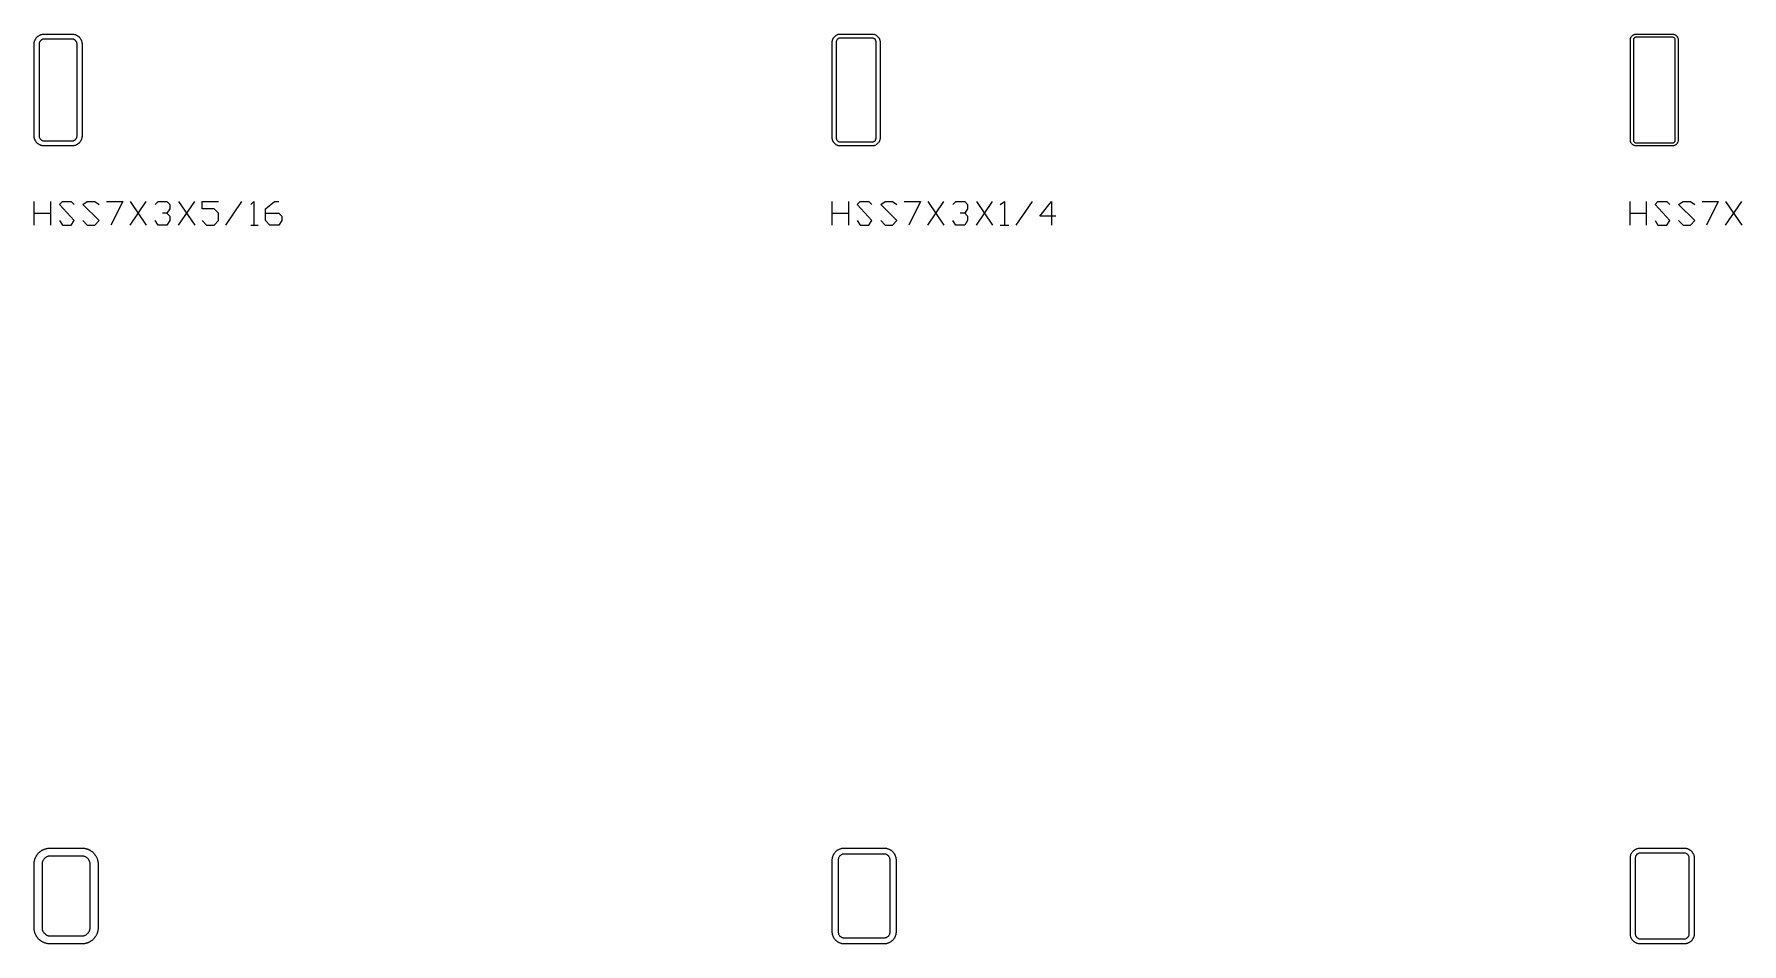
# Model space of a CAD drawing. Header units: inches. Extents: x 0 to 975, y -1305 to 34.
# Drawn here: x 500 to 607, y -950 to -893 of the extents above; entities that cross this region are included whole.
import ezdxf

# ---------------------------------------------------------------- set-up
doc = ezdxf.new("R2010")
doc.units = ezdxf.units.IN
doc.header["$MEASUREMENT"] = 0
doc.layers.add('AISC_STEEL', color=7, linetype='Continuous')

msp = doc.modelspace()

# ---------------------------------------------------------------- linework, layer by layer
at = {"color": 3, "lineweight": 0}
for p, q in [((500.01, -904.96), (500.01, -903.48)), ((501.03, -903.48), (501.03, -904.96)), ((506.01, -903.48), (507.02, -904.96)), ((506.01, -904.96), (507.02, -903.48)), ((509.05, -903.48), (510.07, -904.96)), ((509.05, -904.96), (510.07, -903.48)), ((512, -904.96), (513.02, -903.48)), ((550, -904.96), (550, -903.48)), ((551.01, -903.48), (551.01, -904.96)), ((555.99, -903.48), (557, -904.96)), ((555.99, -904.96), (557, -903.48)), ((559.03, -903.48), (560.05, -904.96)), ((559.03, -904.96), (560.05, -903.48)), ((561.52, -904.96), (562.54, -903.48)), ((599.98, -904.96), (599.98, -903.48)), ((600.99, -903.48), (600.99, -904.96)), ((605.97, -903.48), (606.99, -904.96)), ((605.97, -904.96), (606.99, -903.48)), ((500.01, -904.22), (501.03, -904.22)), ((513.57, -904.96), (514.03, -904.96)), ((550, -904.22), (551.01, -904.22)), ((560.51, -904.96), (561.06, -904.96)), ((599.98, -904.22), (600.99, -904.22))]:
    msp.add_line(p, q, dxfattribs=at)
for points in [[(501.58, -904.68), (501.77, -904.96), (502.32, -904.96), (502.5, -904.68), (501.58, -903.67), (501.77, -903.48), (502.32, -903.48), (502.5, -903.67)], [(503.06, -904.68), (503.33, -904.96), (503.8, -904.96), (504.07, -904.68), (503.06, -903.67), (503.33, -903.48), (503.8, -903.48), (504.07, -903.67)], [(504.53, -903.48), (505.55, -903.48), (504.81, -904.96)], [(507.58, -903.67), (507.76, -903.48), (508.31, -903.48), (508.5, -903.67), (508.5, -903.94), (508.31, -904.22), (508.04, -904.22)], [(510.53, -904.68), (510.8, -904.96), (511.27, -904.96), (511.54, -904.68), (511.54, -904.22), (511.27, -903.94), (510.53, -903.94), (510.53, -903.48), (511.54, -903.48)], [(513.57, -903.67), (513.76, -903.48), (513.76, -904.96)], [(514.49, -904.22), (515.32, -904.22), (515.51, -904.4), (515.51, -904.68), (515.32, -904.96), (514.77, -904.96), (514.49, -904.68), (514.49, -903.94), (515.05, -903.48), (515.32, -903.48)], [(551.56, -904.68), (551.75, -904.96), (552.3, -904.96), (552.49, -904.68), (551.56, -903.67), (551.75, -903.48), (552.3, -903.48), (552.49, -903.67)], [(553.04, -904.68), (553.32, -904.96), (553.78, -904.96), (554.05, -904.68), (553.04, -903.67), (553.32, -903.48), (553.78, -903.48), (554.05, -903.67)], [(554.51, -903.48), (555.53, -903.48), (554.79, -904.96)], [(557.56, -903.67), (557.74, -903.48), (558.3, -903.48), (558.48, -903.67), (558.48, -903.94), (558.3, -904.22), (558.02, -904.22)], [(560.51, -903.67), (560.79, -903.48), (560.79, -904.96)], [(564.01, -904.4), (563, -904.4), (563.74, -903.48), (563.74, -904.96)], [(601.55, -904.68), (601.73, -904.96), (602.28, -904.96), (602.47, -904.68), (601.55, -903.67), (601.73, -903.48), (602.28, -903.48), (602.47, -903.67)], [(603.02, -904.68), (603.3, -904.96), (603.76, -904.96), (604.04, -904.68), (603.02, -903.67), (603.3, -903.48), (603.76, -903.48), (604.04, -903.67)], [(604.5, -903.48), (605.51, -903.48), (604.77, -904.96)], [(508.31, -904.22), (508.5, -904.4), (508.5, -904.68), (508.31, -904.96), (507.76, -904.96), (507.58, -904.68)], [(558.3, -904.22), (558.48, -904.4), (558.48, -904.68), (558.3, -904.96), (557.74, -904.96), (557.56, -904.68)]]:
    msp.add_lwpolyline(points, dxfattribs=at)
at = {"layer": 'AISC_STEEL'}
for points in [[(502.38, -893), (502.4, -893), (502.43, -893), (502.46, -893.01), (502.49, -893.01), (502.52, -893.02), (502.55, -893.03), (502.58, -893.03), (502.61, -893.04), (502.63, -893.06), (502.66, -893.07), (502.69, -893.08), (502.71, -893.1), (502.74, -893.12), (502.76, -893.13), (502.78, -893.15), (502.81, -893.17), (502.83, -893.19), (502.85, -893.22), (502.87, -893.24), (502.88, -893.26), (502.9, -893.29), (502.92, -893.31), (502.93, -893.34), (502.94, -893.37), (502.96, -893.39), (502.97, -893.42), (502.97, -893.45), (502.98, -893.48), (502.99, -893.51), (502.99, -893.54), (503, -893.57), (503, -893.6), (503, -893.62), (503, -899.38), (503, -899.4), (503, -899.43), (502.99, -899.46), (502.99, -899.49), (502.98, -899.52), (502.97, -899.55), (502.97, -899.58), (502.96, -899.61), (502.94, -899.63), (502.93, -899.66), (502.92, -899.69), (502.9, -899.71), (502.88, -899.74), (502.87, -899.76), (502.85, -899.78), (502.83, -899.81), (502.81, -899.83), (502.78, -899.85), (502.76, -899.87), (502.74, -899.88), (502.71, -899.9), (502.69, -899.92), (502.66, -899.93), (502.63, -899.94), (502.61, -899.96), (502.58, -899.97), (502.55, -899.97), (502.52, -899.98), (502.49, -899.99), (502.46, -899.99), (502.43, -900), (502.4, -900), (502.38, -900), (500.62, -900), (500.6, -900), (500.57, -900), (500.54, -899.99), (500.51, -899.99), (500.48, -899.98), (500.45, -899.97), (500.42, -899.97), (500.39, -899.96), (500.37, -899.94), (500.34, -899.93), (500.31, -899.92), (500.29, -899.9), (500.26, -899.88), (500.24, -899.87), (500.22, -899.85), (500.19, -899.83), (500.17, -899.81), (500.15, -899.78), (500.13, -899.76), (500.12, -899.74), (500.1, -899.71), (500.08, -899.69), (500.07, -899.66), (500.06, -899.63), (500.04, -899.61), (500.03, -899.58), (500.03, -899.55), (500.02, -899.52), (500.01, -899.49), (500.01, -899.46), (500, -899.43), (500, -899.4), (500, -899.38), (500, -893.62), (500, -893.6), (500, -893.57), (500.01, -893.54), (500.01, -893.51), (500.02, -893.48), (500.03, -893.45), (500.03, -893.42), (500.04, -893.39), (500.06, -893.37), (500.07, -893.34), (500.08, -893.31), (500.1, -893.29), (500.12, -893.26), (500.13, -893.24), (500.15, -893.22), (500.17, -893.19), (500.19, -893.17), (500.22, -893.15), (500.24, -893.13), (500.26, -893.12), (500.29, -893.1), (500.31, -893.08), (500.34, -893.07), (500.37, -893.06), (500.39, -893.04), (500.42, -893.03), (500.45, -893.03), (500.48, -893.02), (500.51, -893.01), (500.54, -893.01), (500.57, -893), (500.6, -893), (500.62, -893)], [(500.62, -893.31), (500.6, -893.31), (500.57, -893.32), (500.54, -893.32), (500.51, -893.33), (500.49, -893.35), (500.46, -893.36), (500.44, -893.38), (500.41, -893.39), (500.39, -893.41), (500.38, -893.44), (500.36, -893.46), (500.35, -893.49), (500.33, -893.51), (500.32, -893.54), (500.32, -893.57), (500.31, -893.6), (500.31, -893.62), (500.31, -899.38), (500.31, -899.4), (500.32, -899.43), (500.32, -899.46), (500.33, -899.49), (500.35, -899.51), (500.36, -899.54), (500.38, -899.56), (500.39, -899.59), (500.41, -899.61), (500.44, -899.62), (500.46, -899.64), (500.49, -899.65), (500.51, -899.67), (500.54, -899.68), (500.57, -899.68), (500.6, -899.69), (500.62, -899.69), (502.38, -899.69), (502.4, -899.69), (502.43, -899.68), (502.46, -899.68), (502.49, -899.67), (502.51, -899.65), (502.54, -899.64), (502.56, -899.62), (502.59, -899.61), (502.61, -899.59), (502.62, -899.56), (502.64, -899.54), (502.65, -899.51), (502.67, -899.49), (502.68, -899.46), (502.68, -899.43), (502.69, -899.4), (502.69, -899.38), (502.69, -893.62), (502.69, -893.6), (502.68, -893.57), (502.68, -893.54), (502.67, -893.51), (502.65, -893.49), (502.64, -893.46), (502.62, -893.44), (502.61, -893.41), (502.59, -893.39), (502.56, -893.38), (502.54, -893.36), (502.51, -893.35), (502.49, -893.33), (502.46, -893.32), (502.43, -893.32), (502.4, -893.31), (502.38, -893.31)], [(552.5, -893), (552.53, -893), (552.56, -893), (552.59, -893.01), (552.62, -893.01), (552.64, -893.02), (552.67, -893.03), (552.7, -893.04), (552.72, -893.05), (552.75, -893.07), (552.77, -893.08), (552.8, -893.1), (552.82, -893.12), (552.84, -893.14), (552.86, -893.16), (552.88, -893.18), (552.9, -893.2), (552.92, -893.23), (552.93, -893.25), (552.95, -893.28), (552.96, -893.3), (552.97, -893.33), (552.98, -893.36), (552.99, -893.38), (552.99, -893.41), (553, -893.44), (553, -893.47), (553, -893.5), (553, -899.5), (553, -899.53), (553, -899.56), (552.99, -899.59), (552.99, -899.62), (552.98, -899.64), (552.97, -899.67), (552.96, -899.7), (552.95, -899.72), (552.93, -899.75), (552.92, -899.77), (552.9, -899.8), (552.88, -899.82), (552.86, -899.84), (552.84, -899.86), (552.82, -899.88), (552.8, -899.9), (552.77, -899.92), (552.75, -899.93), (552.72, -899.95), (552.7, -899.96), (552.67, -899.97), (552.64, -899.98), (552.62, -899.99), (552.59, -899.99), (552.56, -900), (552.53, -900), (552.5, -900), (550.5, -900), (550.47, -900), (550.44, -900), (550.41, -899.99), (550.38, -899.99), (550.36, -899.98), (550.33, -899.97), (550.3, -899.96), (550.28, -899.95), (550.25, -899.93), (550.23, -899.92), (550.2, -899.9), (550.18, -899.88), (550.16, -899.86), (550.14, -899.84), (550.12, -899.82), (550.1, -899.8), (550.08, -899.77), (550.07, -899.75), (550.05, -899.72), (550.04, -899.7), (550.03, -899.67), (550.02, -899.64), (550.01, -899.62), (550.01, -899.59), (550, -899.56), (550, -899.53), (550, -899.5), (550, -893.5), (550, -893.47), (550, -893.44), (550.01, -893.41), (550.01, -893.38), (550.02, -893.36), (550.03, -893.33), (550.04, -893.3), (550.05, -893.28), (550.07, -893.25), (550.08, -893.23), (550.1, -893.2), (550.12, -893.18), (550.14, -893.16), (550.16, -893.14), (550.18, -893.12), (550.2, -893.1), (550.23, -893.08), (550.25, -893.07), (550.28, -893.05), (550.3, -893.04), (550.33, -893.03), (550.36, -893.02), (550.38, -893.01), (550.41, -893.01), (550.44, -893), (550.47, -893), (550.5, -893)], [(550.5, -893.25), (550.47, -893.25), (550.44, -893.26), (550.42, -893.26), (550.39, -893.27), (550.37, -893.29), (550.34, -893.3), (550.32, -893.32), (550.3, -893.34), (550.29, -893.37), (550.27, -893.39), (550.26, -893.42), (550.26, -893.44), (550.25, -893.47), (550.25, -893.5), (550.25, -899.5), (550.25, -899.53), (550.26, -899.56), (550.26, -899.58), (550.27, -899.61), (550.29, -899.63), (550.3, -899.66), (550.32, -899.68), (550.34, -899.7), (550.37, -899.71), (550.39, -899.73), (550.42, -899.74), (550.44, -899.74), (550.47, -899.75), (550.5, -899.75), (552.5, -899.75), (552.53, -899.75), (552.56, -899.74), (552.58, -899.74), (552.61, -899.73), (552.63, -899.71), (552.66, -899.7), (552.68, -899.68), (552.7, -899.66), (552.71, -899.63), (552.73, -899.61), (552.74, -899.58), (552.74, -899.56), (552.75, -899.53), (552.75, -899.5), (552.75, -893.5), (552.75, -893.47), (552.74, -893.44), (552.74, -893.42), (552.73, -893.39), (552.71, -893.37), (552.7, -893.34), (552.68, -893.32), (552.66, -893.3), (552.63, -893.29), (552.61, -893.27), (552.58, -893.26), (552.56, -893.26), (552.53, -893.25), (552.5, -893.25)], [(602.62, -893), (602.65, -893), (602.68, -893), (602.71, -893.01), (602.74, -893.02), (602.77, -893.03), (602.8, -893.04), (602.82, -893.06), (602.85, -893.07), (602.87, -893.09), (602.89, -893.11), (602.91, -893.13), (602.93, -893.15), (602.94, -893.18), (602.96, -893.2), (602.97, -893.23), (602.98, -893.26), (602.99, -893.29), (603, -893.32), (603, -893.35), (603, -893.38), (603, -899.62), (603, -899.65), (603, -899.68), (602.99, -899.71), (602.98, -899.74), (602.97, -899.77), (602.96, -899.8), (602.94, -899.82), (602.93, -899.85), (602.91, -899.87), (602.89, -899.89), (602.87, -899.91), (602.85, -899.93), (602.82, -899.94), (602.8, -899.96), (602.77, -899.97), (602.74, -899.98), (602.71, -899.99), (602.68, -900), (602.65, -900), (602.62, -900), (600.38, -900), (600.35, -900), (600.32, -900), (600.29, -899.99), (600.26, -899.98), (600.23, -899.97), (600.2, -899.96), (600.18, -899.94), (600.15, -899.93), (600.13, -899.91), (600.11, -899.89), (600.09, -899.87), (600.07, -899.85), (600.06, -899.82), (600.04, -899.8), (600.03, -899.77), (600.02, -899.74), (600.01, -899.71), (600, -899.68), (600, -899.65), (600, -899.62), (600, -893.38), (600, -893.35), (600, -893.32), (600.01, -893.29), (600.02, -893.26), (600.03, -893.23), (600.04, -893.2), (600.06, -893.18), (600.07, -893.15), (600.09, -893.13), (600.11, -893.11), (600.13, -893.09), (600.15, -893.07), (600.18, -893.06), (600.2, -893.04), (600.23, -893.03), (600.26, -893.02), (600.29, -893.01), (600.32, -893), (600.35, -893), (600.38, -893)], [(600.38, -893.19), (600.35, -893.19), (600.33, -893.19), (600.3, -893.2), (600.28, -893.21), (600.26, -893.23), (600.24, -893.24), (600.23, -893.26), (600.21, -893.28), (600.2, -893.3), (600.19, -893.33), (600.19, -893.35), (600.19, -893.38), (600.19, -899.62), (600.19, -899.65), (600.19, -899.67), (600.2, -899.7), (600.21, -899.72), (600.23, -899.74), (600.24, -899.76), (600.26, -899.77), (600.28, -899.79), (600.3, -899.8), (600.33, -899.81), (600.35, -899.81), (600.38, -899.81), (602.62, -899.81), (602.65, -899.81), (602.67, -899.81), (602.7, -899.8), (602.72, -899.79), (602.74, -899.77), (602.76, -899.76), (602.77, -899.74), (602.79, -899.72), (602.8, -899.7), (602.81, -899.67), (602.81, -899.65), (602.81, -899.62), (602.81, -893.38), (602.81, -893.35), (602.81, -893.33), (602.8, -893.3), (602.79, -893.28), (602.77, -893.26), (602.76, -893.24), (602.74, -893.23), (602.72, -893.21), (602.7, -893.2), (602.67, -893.19), (602.65, -893.19), (602.62, -893.19)], [(503, -944), (503.03, -944), (503.06, -944), (503.09, -944), (503.12, -944.01), (503.15, -944.01), (503.18, -944.02), (503.21, -944.02), (503.23, -944.03), (503.26, -944.04), (503.29, -944.04), (503.32, -944.05), (503.35, -944.06), (503.38, -944.07), (503.4, -944.08), (503.43, -944.1), (503.46, -944.11), (503.48, -944.12), (503.51, -944.14), (503.53, -944.15), (503.56, -944.17), (503.58, -944.19), (503.61, -944.21), (503.63, -944.22), (503.65, -944.24), (503.67, -944.26), (503.7, -944.28), (503.72, -944.3), (503.74, -944.33), (503.76, -944.35), (503.78, -944.37), (503.79, -944.39), (503.81, -944.42), (503.83, -944.44), (503.85, -944.47), (503.86, -944.49), (503.88, -944.52), (503.89, -944.54), (503.9, -944.57), (503.92, -944.6), (503.93, -944.62), (503.94, -944.65), (503.95, -944.68), (503.96, -944.71), (503.96, -944.74), (503.97, -944.77), (503.98, -944.79), (503.98, -944.82), (503.99, -944.85), (503.99, -944.88), (504, -944.91), (504, -944.94), (504, -944.97), (504, -945), (504, -949), (504, -949.03), (504, -949.06), (504, -949.09), (503.99, -949.12), (503.99, -949.15), (503.98, -949.18), (503.98, -949.21), (503.97, -949.23), (503.96, -949.26), (503.96, -949.29), (503.95, -949.32), (503.94, -949.35), (503.93, -949.38), (503.92, -949.4), (503.9, -949.43), (503.89, -949.46), (503.88, -949.48), (503.86, -949.51), (503.85, -949.53), (503.83, -949.56), (503.81, -949.58), (503.79, -949.61), (503.78, -949.63), (503.76, -949.65), (503.74, -949.67), (503.72, -949.7), (503.7, -949.72), (503.67, -949.74), (503.65, -949.76), (503.63, -949.78), (503.61, -949.79), (503.58, -949.81), (503.56, -949.83), (503.53, -949.85), (503.51, -949.86), (503.48, -949.88), (503.46, -949.89), (503.43, -949.9), (503.4, -949.92), (503.38, -949.93), (503.35, -949.94), (503.32, -949.95), (503.29, -949.96), (503.26, -949.96), (503.23, -949.97), (503.21, -949.98), (503.18, -949.98), (503.15, -949.99), (503.12, -949.99), (503.09, -950), (503.06, -950), (503.03, -950), (503, -950), (501, -950), (500.97, -950), (500.94, -950), (500.91, -950), (500.88, -949.99), (500.85, -949.99), (500.82, -949.98), (500.79, -949.98), (500.77, -949.97), (500.74, -949.96), (500.71, -949.96), (500.68, -949.95), (500.65, -949.94), (500.62, -949.93), (500.6, -949.92), (500.57, -949.9), (500.54, -949.89), (500.52, -949.88), (500.49, -949.86), (500.47, -949.85), (500.44, -949.83), (500.42, -949.81), (500.39, -949.79), (500.37, -949.78), (500.35, -949.76), (500.33, -949.74), (500.3, -949.72), (500.28, -949.7), (500.26, -949.67), (500.24, -949.65), (500.22, -949.63), (500.21, -949.61), (500.19, -949.58), (500.17, -949.56), (500.15, -949.53), (500.14, -949.51), (500.12, -949.48), (500.11, -949.46), (500.1, -949.43), (500.08, -949.4), (500.07, -949.38), (500.06, -949.35), (500.05, -949.32), (500.04, -949.29), (500.04, -949.26), (500.03, -949.23), (500.02, -949.21), (500.02, -949.18), (500.01, -949.15), (500.01, -949.12), (500, -949.09), (500, -949.06), (500, -949.03), (500, -949), (500, -945), (500, -944.97), (500, -944.94), (500, -944.91), (500.01, -944.88), (500.01, -944.85), (500.02, -944.82), (500.02, -944.79), (500.03, -944.77), (500.04, -944.74), (500.04, -944.71), (500.05, -944.68), (500.06, -944.65), (500.07, -944.62), (500.08, -944.6), (500.1, -944.57), (500.11, -944.54), (500.12, -944.52), (500.14, -944.49), (500.15, -944.47), (500.17, -944.44), (500.19, -944.42), (500.21, -944.39), (500.22, -944.37), (500.24, -944.35), (500.26, -944.33), (500.28, -944.3), (500.3, -944.28), (500.33, -944.26), (500.35, -944.24), (500.37, -944.22), (500.39, -944.21), (500.42, -944.19), (500.44, -944.17), (500.47, -944.15), (500.49, -944.14), (500.52, -944.12), (500.54, -944.11), (500.57, -944.1), (500.6, -944.08), (500.62, -944.07), (500.65, -944.06), (500.68, -944.05), (500.71, -944.04), (500.74, -944.04), (500.77, -944.03), (500.79, -944.02), (500.82, -944.02), (500.85, -944.01), (500.88, -944.01), (500.91, -944), (500.94, -944), (500.97, -944), (501, -944)], [(501, -944.5), (500.97, -944.5), (500.94, -944.5), (500.91, -944.51), (500.88, -944.51), (500.86, -944.52), (500.83, -944.53), (500.8, -944.54), (500.78, -944.55), (500.75, -944.57), (500.73, -944.58), (500.7, -944.6), (500.68, -944.62), (500.66, -944.64), (500.64, -944.66), (500.62, -944.68), (500.6, -944.7), (500.58, -944.73), (500.57, -944.75), (500.55, -944.78), (500.54, -944.8), (500.53, -944.83), (500.52, -944.86), (500.51, -944.88), (500.51, -944.91), (500.5, -944.94), (500.5, -944.97), (500.5, -945), (500.5, -949), (500.5, -949.03), (500.5, -949.06), (500.51, -949.09), (500.51, -949.12), (500.52, -949.14), (500.53, -949.17), (500.54, -949.2), (500.55, -949.22), (500.57, -949.25), (500.58, -949.27), (500.6, -949.3), (500.62, -949.32), (500.64, -949.34), (500.66, -949.36), (500.68, -949.38), (500.7, -949.4), (500.73, -949.42), (500.75, -949.43), (500.78, -949.45), (500.8, -949.46), (500.83, -949.47), (500.86, -949.48), (500.88, -949.49), (500.91, -949.49), (500.94, -949.5), (500.97, -949.5), (501, -949.5), (503, -949.5), (503.03, -949.5), (503.06, -949.5), (503.09, -949.49), (503.12, -949.49), (503.14, -949.48), (503.17, -949.47), (503.2, -949.46), (503.22, -949.45), (503.25, -949.43), (503.27, -949.42), (503.3, -949.4), (503.32, -949.38), (503.34, -949.36), (503.36, -949.34), (503.38, -949.32), (503.4, -949.3), (503.42, -949.27), (503.43, -949.25), (503.45, -949.22), (503.46, -949.2), (503.47, -949.17), (503.48, -949.14), (503.49, -949.12), (503.49, -949.09), (503.5, -949.06), (503.5, -949.03), (503.5, -949), (503.5, -945), (503.5, -944.97), (503.5, -944.94), (503.49, -944.91), (503.49, -944.88), (503.48, -944.86), (503.47, -944.83), (503.46, -944.8), (503.45, -944.78), (503.43, -944.75), (503.42, -944.73), (503.4, -944.7), (503.38, -944.68), (503.36, -944.66), (503.34, -944.64), (503.32, -944.62), (503.3, -944.6), (503.27, -944.58), (503.25, -944.57), (503.22, -944.55), (503.2, -944.54), (503.17, -944.53), (503.14, -944.52), (503.12, -944.51), (503.09, -944.51), (503.06, -944.5), (503.03, -944.5), (503, -944.5)], [(553.25, -944), (553.28, -944), (553.31, -944), (553.34, -944.01), (553.37, -944.01), (553.4, -944.01), (553.43, -944.02), (553.45, -944.03), (553.48, -944.04), (553.51, -944.05), (553.54, -944.06), (553.56, -944.07), (553.59, -944.08), (553.62, -944.1), (553.64, -944.11), (553.67, -944.13), (553.69, -944.14), (553.71, -944.16), (553.74, -944.18), (553.76, -944.2), (553.78, -944.22), (553.8, -944.24), (553.82, -944.26), (553.84, -944.29), (553.86, -944.31), (553.87, -944.33), (553.89, -944.36), (553.9, -944.38), (553.92, -944.41), (553.93, -944.44), (553.94, -944.46), (553.95, -944.49), (553.96, -944.52), (553.97, -944.55), (553.98, -944.57), (553.99, -944.6), (553.99, -944.63), (553.99, -944.66), (554, -944.69), (554, -944.72), (554, -944.75), (554, -949.25), (554, -949.28), (554, -949.31), (553.99, -949.34), (553.99, -949.37), (553.99, -949.4), (553.98, -949.43), (553.97, -949.45), (553.96, -949.48), (553.95, -949.51), (553.94, -949.54), (553.93, -949.56), (553.92, -949.59), (553.9, -949.62), (553.89, -949.64), (553.87, -949.67), (553.86, -949.69), (553.84, -949.71), (553.82, -949.74), (553.8, -949.76), (553.78, -949.78), (553.76, -949.8), (553.74, -949.82), (553.71, -949.84), (553.69, -949.86), (553.67, -949.87), (553.64, -949.89), (553.62, -949.9), (553.59, -949.92), (553.56, -949.93), (553.54, -949.94), (553.51, -949.95), (553.48, -949.96), (553.45, -949.97), (553.43, -949.98), (553.4, -949.99), (553.37, -949.99), (553.34, -949.99), (553.31, -950), (553.28, -950), (553.25, -950), (550.75, -950), (550.72, -950), (550.69, -950), (550.66, -949.99), (550.63, -949.99), (550.6, -949.99), (550.57, -949.98), (550.55, -949.97), (550.52, -949.96), (550.49, -949.95), (550.46, -949.94), (550.44, -949.93), (550.41, -949.92), (550.38, -949.9), (550.36, -949.89), (550.33, -949.87), (550.31, -949.86), (550.29, -949.84), (550.26, -949.82), (550.24, -949.8), (550.22, -949.78), (550.2, -949.76), (550.18, -949.74), (550.16, -949.71), (550.14, -949.69), (550.13, -949.67), (550.11, -949.64), (550.1, -949.62), (550.08, -949.59), (550.07, -949.56), (550.06, -949.54), (550.05, -949.51), (550.04, -949.48), (550.03, -949.45), (550.02, -949.43), (550.01, -949.4), (550.01, -949.37), (550.01, -949.34), (550, -949.31), (550, -949.28), (550, -949.25), (550, -944.75), (550, -944.72), (550, -944.69), (550.01, -944.66), (550.01, -944.63), (550.01, -944.6), (550.02, -944.57), (550.03, -944.55), (550.04, -944.52), (550.05, -944.49), (550.06, -944.46), (550.07, -944.44), (550.08, -944.41), (550.1, -944.38), (550.11, -944.36), (550.13, -944.33), (550.14, -944.31), (550.16, -944.29), (550.18, -944.26), (550.2, -944.24), (550.22, -944.22), (550.24, -944.2), (550.26, -944.18), (550.29, -944.16), (550.31, -944.14), (550.33, -944.13), (550.36, -944.11), (550.38, -944.1), (550.41, -944.08), (550.44, -944.07), (550.46, -944.06), (550.49, -944.05), (550.52, -944.04), (550.55, -944.03), (550.57, -944.02), (550.6, -944.01), (550.63, -944.01), (550.66, -944.01), (550.69, -944), (550.72, -944), (550.75, -944)], [(550.75, -944.38), (550.72, -944.38), (550.69, -944.38), (550.66, -944.39), (550.63, -944.39), (550.61, -944.4), (550.58, -944.42), (550.55, -944.43), (550.53, -944.45), (550.51, -944.46), (550.48, -944.48), (550.46, -944.51), (550.45, -944.53), (550.43, -944.55), (550.42, -944.58), (550.4, -944.61), (550.39, -944.63), (550.39, -944.66), (550.38, -944.69), (550.38, -944.72), (550.38, -944.75), (550.38, -949.25), (550.38, -949.28), (550.38, -949.31), (550.39, -949.34), (550.39, -949.37), (550.4, -949.39), (550.42, -949.42), (550.43, -949.45), (550.45, -949.47), (550.46, -949.49), (550.48, -949.52), (550.51, -949.54), (550.53, -949.55), (550.55, -949.57), (550.58, -949.58), (550.61, -949.6), (550.63, -949.61), (550.66, -949.61), (550.69, -949.62), (550.72, -949.62), (550.75, -949.62), (553.25, -949.62), (553.28, -949.62), (553.31, -949.62), (553.34, -949.61), (553.37, -949.61), (553.39, -949.6), (553.42, -949.58), (553.45, -949.57), (553.47, -949.55), (553.49, -949.54), (553.52, -949.52), (553.54, -949.49), (553.55, -949.47), (553.57, -949.45), (553.58, -949.42), (553.6, -949.39), (553.61, -949.37), (553.61, -949.34), (553.62, -949.31), (553.62, -949.28), (553.62, -949.25), (553.62, -944.75), (553.62, -944.72), (553.62, -944.69), (553.61, -944.66), (553.61, -944.63), (553.6, -944.61), (553.58, -944.58), (553.57, -944.55), (553.55, -944.53), (553.54, -944.51), (553.52, -944.48), (553.49, -944.46), (553.47, -944.45), (553.45, -944.43), (553.42, -944.42), (553.39, -944.4), (553.37, -944.39), (553.34, -944.39), (553.31, -944.38), (553.28, -944.38), (553.25, -944.38)], [(603.38, -944), (603.4, -944), (603.43, -944), (603.46, -944.01), (603.49, -944.01), (603.52, -944.02), (603.55, -944.03), (603.58, -944.03), (603.61, -944.04), (603.63, -944.06), (603.66, -944.07), (603.69, -944.08), (603.71, -944.1), (603.74, -944.12), (603.76, -944.13), (603.78, -944.15), (603.81, -944.17), (603.83, -944.19), (603.85, -944.22), (603.87, -944.24), (603.88, -944.26), (603.9, -944.29), (603.92, -944.31), (603.93, -944.34), (603.94, -944.37), (603.96, -944.39), (603.97, -944.42), (603.97, -944.45), (603.98, -944.48), (603.99, -944.51), (603.99, -944.54), (604, -944.57), (604, -944.6), (604, -944.62), (604, -949.38), (604, -949.4), (604, -949.43), (603.99, -949.46), (603.99, -949.49), (603.98, -949.52), (603.97, -949.55), (603.97, -949.58), (603.96, -949.61), (603.94, -949.63), (603.93, -949.66), (603.92, -949.69), (603.9, -949.71), (603.88, -949.74), (603.87, -949.76), (603.85, -949.78), (603.83, -949.81), (603.81, -949.83), (603.78, -949.85), (603.76, -949.87), (603.74, -949.88), (603.71, -949.9), (603.69, -949.92), (603.66, -949.93), (603.63, -949.94), (603.61, -949.96), (603.58, -949.97), (603.55, -949.97), (603.52, -949.98), (603.49, -949.99), (603.46, -949.99), (603.43, -950), (603.4, -950), (603.38, -950), (600.62, -950), (600.6, -950), (600.57, -950), (600.54, -949.99), (600.51, -949.99), (600.48, -949.98), (600.45, -949.97), (600.42, -949.97), (600.39, -949.96), (600.37, -949.94), (600.34, -949.93), (600.31, -949.92), (600.29, -949.9), (600.26, -949.88), (600.24, -949.87), (600.22, -949.85), (600.19, -949.83), (600.17, -949.81), (600.15, -949.78), (600.13, -949.76), (600.12, -949.74), (600.1, -949.71), (600.08, -949.69), (600.07, -949.66), (600.06, -949.63), (600.04, -949.61), (600.03, -949.58), (600.03, -949.55), (600.02, -949.52), (600.01, -949.49), (600.01, -949.46), (600, -949.43), (600, -949.4), (600, -949.38), (600, -944.62), (600, -944.6), (600, -944.57), (600.01, -944.54), (600.01, -944.51), (600.02, -944.48), (600.03, -944.45), (600.03, -944.42), (600.04, -944.39), (600.06, -944.37), (600.07, -944.34), (600.08, -944.31), (600.1, -944.29), (600.12, -944.26), (600.13, -944.24), (600.15, -944.22), (600.17, -944.19), (600.19, -944.17), (600.22, -944.15), (600.24, -944.13), (600.26, -944.12), (600.29, -944.1), (600.31, -944.08), (600.34, -944.07), (600.37, -944.06), (600.39, -944.04), (600.42, -944.03), (600.45, -944.03), (600.48, -944.02), (600.51, -944.01), (600.54, -944.01), (600.57, -944), (600.6, -944), (600.62, -944)], [(600.62, -944.31), (600.6, -944.31), (600.57, -944.32), (600.54, -944.32), (600.51, -944.33), (600.49, -944.35), (600.46, -944.36), (600.44, -944.38), (600.41, -944.39), (600.39, -944.41), (600.38, -944.44), (600.36, -944.46), (600.35, -944.49), (600.33, -944.51), (600.32, -944.54), (600.32, -944.57), (600.31, -944.6), (600.31, -944.62), (600.31, -949.38), (600.31, -949.4), (600.32, -949.43), (600.32, -949.46), (600.33, -949.49), (600.35, -949.51), (600.36, -949.54), (600.38, -949.56), (600.39, -949.59), (600.41, -949.61), (600.44, -949.62), (600.46, -949.64), (600.49, -949.65), (600.51, -949.67), (600.54, -949.68), (600.57, -949.68), (600.6, -949.69), (600.62, -949.69), (603.38, -949.69), (603.4, -949.69), (603.43, -949.68), (603.46, -949.68), (603.49, -949.67), (603.51, -949.65), (603.54, -949.64), (603.56, -949.62), (603.59, -949.61), (603.61, -949.59), (603.62, -949.56), (603.64, -949.54), (603.65, -949.51), (603.67, -949.49), (603.68, -949.46), (603.68, -949.43), (603.69, -949.4), (603.69, -949.38), (603.69, -944.62), (603.69, -944.6), (603.68, -944.57), (603.68, -944.54), (603.67, -944.51), (603.65, -944.49), (603.64, -944.46), (603.62, -944.44), (603.61, -944.41), (603.59, -944.39), (603.56, -944.38), (603.54, -944.36), (603.51, -944.35), (603.49, -944.33), (603.46, -944.32), (603.43, -944.32), (603.4, -944.31), (603.38, -944.31)]]:
    msp.add_lwpolyline(points, close=True, dxfattribs=at)

doc.saveas('drawing.dxf')
